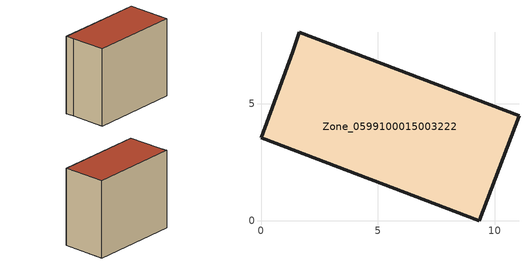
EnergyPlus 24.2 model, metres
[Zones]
Zone_0599100015003222
 floor ground (C_G): 0,3.56 1.36,7.23 1.65,8.07 11.04,4.5 9.34,0 z0.91
 wall outside (C_F): 1.36,7.23 0,3.56 9.34,0 11.04,4.5 1.65,8.07 1.36,7.23 z0.91:9.56
 roof outside (C_R): 9.34,0 11.04,4.5 1.65,8.07 1.36,7.23 0,3.56 z9.56
[BUILDING]
Pand.0599100015003222: North Axis=0; Terrain=City; Loads Convergence Tolerance Value=0.04; Temperature Convergence Tolerance Value=0.4; Solar Distribution=FullExterior; Maximum Number of Warmup Days=25; Minimum Number of Warmup Days=1
[Site:Location]
Rotterdam.The.Hague.AP_ZH_NLD Design_Conditions: Latitude=51.96; Longitude=4.45; Time Zone=1; Elevation=-4.5
[SITE:GROUNDTEMPERATURE:BUILDINGSURFACE]
18, 18, 18, 18, 18, 18, 18, 18, 18, 18, 18, 18
[MATERIAL] Thermal Absorptance=0.9; Solar Absorptance=0.7; Visible Absorptance=0.7
Name | Roughness | Thickness | Conductivity | Density | Specific Heat
G.TI.1965-1974 | MediumSmooth | 0.15 | 0.882353 | 540 | 1210
F.TI.1965-1974 | Rough | 0.3 | 0.697674 | 1920 | 840
R.TI.1965-1974 | MediumRough | 0.2 | 0.232558 | 1500 | 1000
[CONSTRUCTION]
C_G: G.TI.1965-1974
C_F: F.TI.1965-1974
C_R: R.TI.1965-1974
[ZONE]
Zone_0599100015003222: Type=1; Multiplier=1; Ceiling Height=Autocalculate; Volume=Autocalculate; Floor Area=autocalculate; Part of Total Floor Area=Yes
[ZONEINFILTRATION:DESIGNFLOWRATE]
Infil_Zone_0599100015003222: Zone or ZoneList or Space or SpaceList=Zone_0599100015003222; Schedule=AlwaysOn; Design Flow Rate Calculation Method=Flow/Area; Flow Rate per Floor Area=0.003; Constant Term Coefficient=1; Temperature Term Coefficient=0; Velocity Term Coefficient=0; Velocity Squared Term Coefficient=0
[HVACTEMPLATE:ZONE:IDEALLOADSAIRSYSTEM]
Zone_0599100015003222: Maximum Heating Supply Air Temperature=50; Minimum Cooling Supply Air Temperature=13; Maximum Heating Supply Air Humidity Ratio=0.0156; Minimum Cooling Supply Air Humidity Ratio=0.0077; Heating Limit=NoLimit; Cooling Limit=NoLimit; Dehumidification Control Type=ConstantSensibleHeatRatio; Cooling Sensible Heat Ratio=0.7; Dehumidification Setpoint=60; Humidification Control Type=None; Humidification Setpoint=30; Outdoor Air Method=None; Outdoor Air Flow Rate per Person=0.00944; Outdoor Air Flow Rate per Zone Floor Area=0; Outdoor Air Flow Rate per Zone=0; Demand Controlled Ventilation Type=None; Outdoor Air Economizer Type=NoEconomizer; Heat Recovery Type=None; Sensible Heat Recovery Effectiveness=0.7; Latent Heat Recovery Effectiveness=0.65
[ZONECONTROL:THERMOSTAT]
ThermostatControl_Zone_0599100015003222: Zone or ZoneList=Zone_0599100015003222; Control Type Schedule=DualSetpointControlType; Control 1=Thermostat_Zone_0599100015003222; Temperature Difference Between Cutout And Setpoint=0
[THERMOSTATSETPOINT:DUALSETPOINT]
Thermostat_Zone_0599100015003222: Heating Setpoint Temperature Schedule=HeatingSetpoint_Zone_0599100015003222; Cooling Setpoint Temperature Schedule=CoolingSetpoint_Zone_0599100015003222
[SCHEDULE:COMPACT]
HeatingSetpoint_Zone_0599100015003222: Through: 12/31, For: AllDays, Until: 24:00, 21
CoolingSetpoint_Zone_0599100015003222: Through: 12/31, For: AllDays, Until: 24:00, 24
DualSetpointControlType: Through: 12/31, For: AllDays, Until: 24:00, 4
AlwaysOn: Through: 12/31, For: AllDays, Until: 24:00, 1
